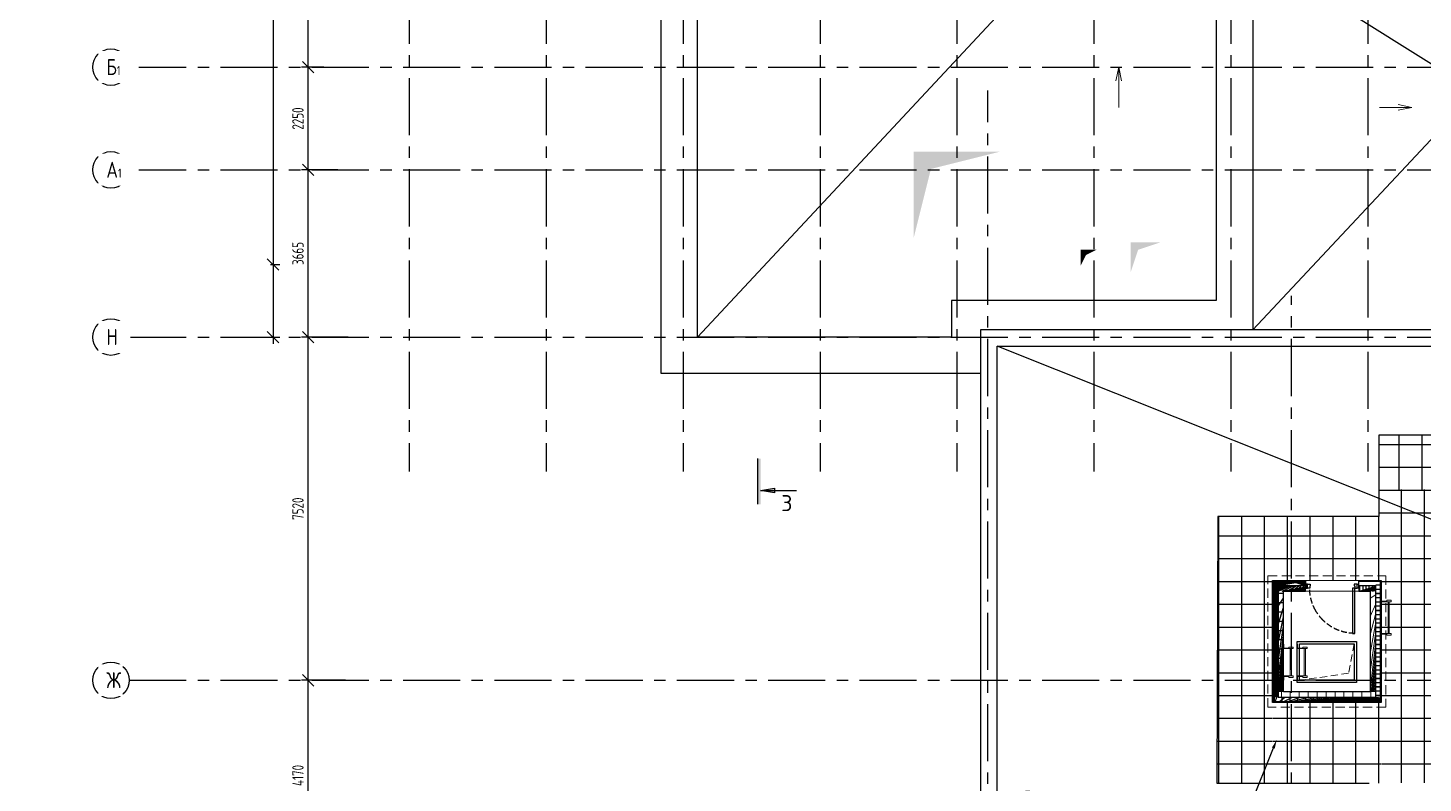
# Model space of a CAD drawing. Header units: millimetres. Extents: x -9318 to 9016603, y 0 to 838141.
# Drawn here: x 49049 to 79615, y 769320 to 785869 of the extents above; entities that cross this region are included whole.
import ezdxf
from ezdxf import colors
from ezdxf.entities.mleader import LeaderData, LeaderLine
from ezdxf.math import Vec2, Vec3

# ---------------------------------------------------------------- set-up
doc = ezdxf.new("R2010")
doc.units = ezdxf.units.MM
for name, pattern in [('ADSK_Скрыто', [6, 3, -3]), ('CENTER', [2, 1.25, -0.25, 0.25, -0.25]), ('DASHED', [19.049999999999997, 12.7, -6.35]), ('HIDDEN', [6, 4, -2]), ('HIDDEN2', [4.762499999999999, 3.175, -1.5875]), ('ГОСТ 2.303 4', [7, 5, -2, 0])]:
    doc.linetypes.add(name, pattern=pattern)
doc.layers.get('Defpoints').update_dxf_attribs({"color": 8})
for name, color, linetype, lineweight in [('АР_Оси размеры', 164, 'Continuous', 9), ('АР_Разрезы', 175, 'Continuous', 9), ('АР_тонкая линия', 250, 'Continuous', 0), ('Специальное оборудование', 7, 'Continuous', 9), ('Спринклеры', 7, 'Continuous', 18)]:
    doc.layers.add(name, color=color, linetype=linetype, lineweight=lineweight)
doc.styles.add('ISOCPEUR', font='isocpeur.ttf', dxfattribs={"width": 0.7})
doc.styles.add('ISOCPEUR_2', font='isocpeur.ttf', dxfattribs={"width": 0.9, "height": 300})
doc.styles.add('METRO-STYLE', font='isocpeur.ttf', dxfattribs={"width": 0.9, "oblique": 15})
doc.styles.add('ГОСТ 2.304', font='isocpeur.ttf', dxfattribs={"width": 0.7})
doc.dimstyles.new('СПДС', dxfattribs={"dimscale": 100, "dimtxt": 2.5, "dimasz": 2.5, "dimexe": 1.5, "dimexo": 0, "dimgap": 1, "dimtad": 1, "dimdec": 0, "dimrnd": 1, "dimtxsty": 'ГОСТ 2.304', "dimblk": 'OBLIQUE', "dimcen": 2.5, "dimdle": 1.5, "dimadec": 0, "dimazin": 2, "dimtfac": 0.75, "dimtdec": 0, "dimtmove": 1, "dimatfit": 3, "dimfxl": 1, "dimtolj": 1, "dimarcsym": 1})
pattern_1 = [(225, (8363120183.089279, 936893880.6422743), (132.5825214724777, -132.5825214724777), []), (225, (8363120094.700932, 936893880.6422743), (132.5825214724777, -132.5825214724777), [])]
pattern_2 = [(225, (8363120183.089279, 936894390.7724514), (132.5825214724777, -132.5825214724777), []), (225, (8363120094.700932, 936894390.7724514), (132.5825214724777, -132.5825214724777), [])]
pattern_3 = [(225, (8363120183.089279, 936893880.6422743), (53.03300858899106, -53.03300858899107), []), (315, (8363120183.089279, 936893880.6422743), (53.03300858899107, 53.03300858899105), [])]
pattern_4 = [(225, (8363120183.089279, 936894390.7724514), (53.03300858899106, -53.03300858899107), []), (315, (8363120183.089279, 936894390.7724514), (53.03300858899107, 53.03300858899105), [])]
pattern_5 = [(90, (405142.0303988762, 838739.4629186561), (-500.0000000000001, 0), []), (180, (405142.0303988762, 838739.4629186561), (-2.842170943040401e-14, -500), [])]

# ---------------------------------------------------------------- blocks, each defined once
blk = doc.blocks.new('_Oblique')
at = {"color": 8, "linetype": 'ByBlock', "lineweight": -2}
blk.add_line((-0.5, -0.5), (0.5, 0.5), dxfattribs=at)
blk = doc.blocks.new('*D1557')
at = {"color": 8, "lineweight": -2, "ltscale": 100, "transparency": 16777216}
for p, q in [((54418.78865526699, 827157.9568499507), (54418.788655267, 780532.3933846861)), ((54362.97856611785, 827007.9568499507), (54568.78865526699, 827007.9568499507)), ((54362.97856611785, 780682.3933846861), (54568.788655267, 780682.3933846861))]:
    blk.add_line(p, q, dxfattribs=at)
at = {"layer": 'Defpoints', "color": 0, "ltscale": 100, "transparency": 16777216}
for p in [(54362.97856611785, 827007.9568499507), (54362.97856611785, 780682.3933846861), (54418.788655267, 780682.3933846861)]:
    blk.add_point(p, dxfattribs=at)
at = {"color": 8, "lineweight": -2, "ltscale": 100, "transparency": 16777216, "xscale": 250, "yscale": 250, "zscale": 250}
for p, rotation in [((54418.78865526699, 827007.9568499507), 90), ((54418.788655267, 780682.3933846861), 270)]:
    blk.add_blockref('_Oblique', p, dxfattribs=dict(at, rotation=rotation))
at = {"color": 8, "ltscale": 100, "transparency": 16777216, "insert": (54193.78865526721, 803845.1751173183), "char_height": 250, "attachment_point": 5, "rotation": 90, "style": 'ГОСТ 2.304'}
blk.add_mtext('\\A1;46326', dxfattribs=at)
blk = doc.blocks.new('*D50')
at = {"layer": 'Defpoints', "color": 0, "ltscale": 100, "transparency": 16777216}
for p in [(-2087.683223600736, -57500.10154738443), (-1269.85976284626, -57500.10154738443), (-1737.848051448121, -61670.10154738443)]:
    blk.add_point(p, dxfattribs=at)
at = {"layer": 'АР_Оси размеры', "color": 0, "lineweight": -2, "ltscale": 100, "transparency": 16777216}
for p, q in [((-2087.683223600735, -61820.10154738443), (-2087.683223600736, -57350.10154738443)), ((-1269.85976284626, -57500.10154738443), (-2237.683223600736, -57500.10154738443)), ((-1737.848051448121, -61670.10154738443), (-2237.683223600735, -61670.10154738443))]:
    blk.add_line(p, q, dxfattribs=at)
at = {"layer": 'АР_Оси размеры', "color": 0, "lineweight": -2, "ltscale": 100, "transparency": 16777216, "xscale": 250, "yscale": 250, "zscale": 250}
for p, rotation in [((-2087.683223600736, -57500.10154738443), 90), ((-2087.683223600735, -61670.10154738443), 270)]:
    blk.add_blockref('_Oblique', p, dxfattribs=dict(at, rotation=rotation))
at = {"layer": 'АР_Оси размеры', "color": 0, "ltscale": 100, "transparency": 16777216, "insert": (-2312.683223600752, -59585.10154738442), "char_height": 250, "attachment_point": 5, "rotation": 90, "style": 'ГОСТ 2.304'}
blk.add_mtext('\\A1;4170', dxfattribs=at)
blk = doc.blocks.new('*D51')
at = {"layer": 'Defpoints', "color": 0, "ltscale": 100, "transparency": 16777216}
for p in [(-2087.68322360027, -49980.10154738443), (-1208.960777795641, -49980.10154738443), (-1269.85976284626, -57500.10154738443)]:
    blk.add_point(p, dxfattribs=at)
at = {"layer": 'АР_Оси размеры', "color": 0, "lineweight": -2, "ltscale": 100, "transparency": 16777216}
for p, q in [((-1208.960777795641, -49980.10154738443), (-2237.68322360027, -49980.10154738443)), ((-2087.683223600268, -57650.10154738443), (-2087.68322360027, -49830.10154738443)), ((-1269.85976284626, -57500.10154738443), (-2237.683223600268, -57500.10154738443))]:
    blk.add_line(p, q, dxfattribs=at)
at = {"layer": 'АР_Оси размеры', "color": 0, "lineweight": -2, "ltscale": 100, "transparency": 16777216, "xscale": 250, "yscale": 250, "zscale": 250}
for p, rotation in [((-2087.68322360027, -49980.10154738443), 90), ((-2087.683223600268, -57500.10154738443), 270)]:
    blk.add_blockref('_Oblique', p, dxfattribs=dict(at, rotation=rotation))
at = {"layer": 'АР_Оси размеры', "color": 0, "ltscale": 100, "transparency": 16777216, "insert": (-2312.683223600284, -53740.10154738442), "char_height": 250, "attachment_point": 5, "rotation": 90, "style": 'ГОСТ 2.304'}
blk.add_mtext('\\A1;7520', dxfattribs=at)
blk = doc.blocks.new('*D52')
at = {"layer": 'Defpoints', "color": 0, "ltscale": 100, "transparency": 16777216}
for p in [(-2087.683223599804, -46315.10154738442), (-1438.822291248246, -46315.10154738442), (-1208.960777795641, -49980.10154738443)]:
    blk.add_point(p, dxfattribs=at)
at = {"layer": 'АР_Оси размеры', "color": 0, "lineweight": -2, "ltscale": 100, "transparency": 16777216}
for p, q in [((-1438.822291248246, -46315.10154738442), (-2237.683223599804, -46315.10154738442)), ((-2087.683223599804, -50130.10154738443), (-2087.683223599804, -46165.10154738442)), ((-1208.960777795641, -49980.10154738443), (-2237.683223599804, -49980.10154738443))]:
    blk.add_line(p, q, dxfattribs=at)
at = {"layer": 'АР_Оси размеры', "color": 0, "lineweight": -2, "ltscale": 100, "transparency": 16777216, "xscale": 250, "yscale": 250, "zscale": 250}
for p, rotation in [((-2087.683223599804, -46315.10154738442), 90), ((-2087.683223599804, -49980.10154738443), 270)]:
    blk.add_blockref('_Oblique', p, dxfattribs=dict(at, rotation=rotation))
at = {"layer": 'АР_Оси размеры', "color": 0, "ltscale": 100, "transparency": 16777216, "insert": (-2312.683223599817, -48147.60154738442), "char_height": 250, "attachment_point": 5, "rotation": 90, "style": 'ГОСТ 2.304'}
blk.add_mtext('\\A1;3665', dxfattribs=at)
blk = doc.blocks.new('*D53')
at = {"layer": 'Defpoints', "color": 0, "ltscale": 100, "transparency": 16777216}
for p in [(-2087.683223599339, -44065.10154738442), (-1745.745900741663, -44065.10154738442), (-1438.822291248246, -46315.10154738442)]:
    blk.add_point(p, dxfattribs=at)
at = {"layer": 'АР_Оси размеры', "color": 0, "lineweight": -2, "ltscale": 100, "transparency": 16777216}
for p, q in [((-2087.683223599338, -46465.10154738442), (-2087.683223599339, -43915.10154738442)), ((-1745.745900741663, -44065.10154738442), (-2237.683223599339, -44065.10154738442)), ((-1438.822291248246, -46315.10154738442), (-2237.683223599338, -46315.10154738442))]:
    blk.add_line(p, q, dxfattribs=at)
at = {"layer": 'АР_Оси размеры', "color": 0, "lineweight": -2, "ltscale": 100, "transparency": 16777216, "xscale": 250, "yscale": 250, "zscale": 250}
for p, rotation in [((-2087.683223599339, -44065.10154738442), 90), ((-2087.683223599338, -46315.10154738442), 270)]:
    blk.add_blockref('_Oblique', p, dxfattribs=dict(at, rotation=rotation))
at = {"layer": 'АР_Оси размеры', "color": 0, "ltscale": 100, "transparency": 16777216, "insert": (-2312.683223599351, -45190.10154738441), "char_height": 250, "attachment_point": 5, "rotation": 90, "style": 'ГОСТ 2.304'}
blk.add_mtext('\\A1;2250', dxfattribs=at)
blk = doc.blocks.new('*D54')
at = {"layer": 'Defpoints', "color": 0, "ltscale": 100, "transparency": 16777216}
for p in [(-2087.683223598873, -41065.10154738442), (-1745.745900741663, -41065.10154738442), (-1745.745900741663, -44065.10154738442)]:
    blk.add_point(p, dxfattribs=at)
at = {"layer": 'АР_Оси размеры', "color": 0, "lineweight": -2, "ltscale": 100, "transparency": 16777216}
for p, q in [((-2087.683223598872, -44215.10154738442), (-2087.683223598873, -40915.10154738442)), ((-1745.745900741663, -41065.10154738442), (-2237.683223598873, -41065.10154738442)), ((-1745.745900741663, -44065.10154738442), (-2237.683223598872, -44065.10154738442))]:
    blk.add_line(p, q, dxfattribs=at)
at = {"layer": 'АР_Оси размеры', "color": 0, "lineweight": -2, "ltscale": 100, "transparency": 16777216, "xscale": 250, "yscale": 250, "zscale": 250}
for p, rotation in [((-2087.683223598873, -41065.10154738442), 90), ((-2087.683223598872, -44065.10154738442), 270)]:
    blk.add_blockref('_Oblique', p, dxfattribs=dict(at, rotation=rotation))
at = {"layer": 'АР_Оси размеры', "color": 0, "ltscale": 100, "transparency": 16777216, "insert": (-2312.683223598885, -42565.10154738441), "char_height": 250, "attachment_point": 5, "rotation": 90, "style": 'ГОСТ 2.304'}
blk.add_mtext('\\A1;3000', dxfattribs=at)
blk = doc.blocks.new('*D66')
at = {"layer": 'Defpoints', "color": 0, "ltscale": 100, "transparency": 16777216}
for p in [(-2914.055740833982, -2065.101547384403), (-2914.055740833982, -49980.10154738443), (-2858.245651687266, -49980.10154738443)]:
    blk.add_point(p, dxfattribs=at)
at = {"layer": 'АР_Оси размеры', "color": 0, "lineweight": -2, "ltscale": 100, "transparency": 16777216}
for p, q in [((-2914.055740833982, -2065.101547384403), (-2708.245651687277, -2065.101547384403)), ((-2858.245651687277, -1915.101547384403), (-2858.245651687266, -50130.10154738443)), ((-2914.055740833982, -49980.10154738443), (-2708.245651687266, -49980.10154738443))]:
    blk.add_line(p, q, dxfattribs=at)
at = {"layer": 'АР_Оси размеры', "color": 0, "lineweight": -2, "ltscale": 100, "transparency": 16777216, "xscale": 250, "yscale": 250, "zscale": 250}
for p, rotation in [((-2858.245651687277, -2065.101547384403), 90), ((-2858.245651687266, -49980.10154738443), 270)]:
    blk.add_blockref('_Oblique', p, dxfattribs=dict(at, rotation=rotation))
at = {"layer": 'АР_Оси размеры', "color": 0, "ltscale": 100, "transparency": 16777216, "insert": (-3083.245651687278, -26022.60154738441), "char_height": 250, "attachment_point": 5, "rotation": 90, "style": 'ГОСТ 2.304'}
blk.add_mtext('\\A1;47915', dxfattribs=at)
blk = doc.blocks.new('A$C6f2de472')
at = {"layer": 'АР_тонкая линия', "color": 8, "ltscale": 100}
for p, q in [((54.57592772785574, -74.7079406324774), (54.57592772785574, -576.5265344174259)), ((54.57592772785574, -576.5265344174259), (20.69524945132434, -407.2409241124988)), ((20.69524945132434, -407.2409241124988), (54.57592772785574, -576.5265344174259)), ((54.57592772785574, -576.5265344174259), (91.53404689393938, -404.1629426884465))]:
    blk.add_line(p, q, dxfattribs=at)
blk = doc.blocks.new('_DotSmall')
at = {"color": 8, "linetype": 'ByBlock', "const_width": 0.5}
blk.add_lwpolyline([(-0.0625, 0, 1), (0.0625, 0, 1)], format="xyb", close=True, dxfattribs=at)
blk = doc.blocks.new('A$C28161c4d')
at = {"layer": 'АР_тонкая линия', "color": 8, "ltscale": 100}
for p, q in [((-167.4813718264922, 158.3065138348902), (537.9767966398504, 158.306513834832)), ((537.9767966398504, 158.306513834832), (236.8797501942609, 220.5670446285221)), ((239.9076722751488, 98.27470205977443), (537.9767966398504, 158.306513834832))]:
    blk.add_line(p, q, dxfattribs=at)
blk = doc.blocks.new('LADDER_12760 - LADDER_12760-5164013-3_1 этаж')
at = {"layer": 'Специальное оборудование', "color": 8}
for p, q in [((25.00000000001089, 95.00000000009393), (-50.00000000000482, 95.00000000009395)), ((-50.00000000000482, 95.00000000009395), (-50.00000000000483, 88.00000000009472)), ((-50.00000000000484, 88.00000000009472), (17.99999999999474, 88.00000000009472)), ((-2.099747042905164e-11, 1.904017958923043e-13), (24.99999999995375, 1.904017958923043e-13)), ((-2.099747042905164e-11, -76.19999999999982), (-2.099747042905164e-11, 1.861177878481613e-13)), ((17.99999999999475, 88.00000000009472), (17.99999999999473, 1.184385922670117e-13)), ((25.00000000001073, 5.075939668586216e-14), (25.00000000001089, 95.00000000009393)), ((24.99999999995375, 1.861177878481613e-13), (24.99999999995375, -76.19999999999982)), ((575.0000000000002, 95.00000000009253), (575.0000000000007, -3.383959779057477e-13)), ((650.000000000001, 95.00000000009253), (575.0000000000002, 95.00000000009253)), ((574.9999999998712, 1.904017958923096e-13), (599.9999999998744, 1.904017958923096e-13)), ((574.9999999998712, -76.19999999999982), (574.9999999998712, 1.861177878481613e-13)), ((582.0000000000011, -4.39914771277472e-13), (582.0000000000011, 88.00000000009248)), ((582.0000000000011, 88.00000000009248), (650.000000000001, 88.00000000009248)), ((599.9999999998744, 1.861177878481613e-13), (599.9999999998744, -76.19999999999982)), ((650.000000000001, 88.00000000009248), (650.000000000001, 95.00000000009253)), ((24.99999999995375, -76.19999999999982), (-2.099747042905164e-11, -76.19999999999982)), ((24.9999999999913, -25.39999999999994), (575.0000000000036, -25.39999999999994)), ((575.0000000000036, -45.39999999999994), (24.99999999999127, -45.39999999999994)), ((599.9999999998744, -76.19999999999982), (574.9999999998712, -76.19999999999982))]:
    blk.add_line(p, q, dxfattribs=at)
blk = doc.blocks.new('дверь металл1_преобразован_в_статический_25')
at = {"color": 8}
for points in [[(0, 0), (20, -2.906988696383495e-15), (20.00000000000001, 69.99999999999727), (1.017446043734183e-14, 69.99999999999727)], [(60, -8.720966089150483e-15), (20, -2.906988696383495e-15), (20.00000000000001, 69.99999999999727), (70, 69.99999999999727), (70.00000000000003, 39.99999999999999), (60.00000000000001, 39.99999999999089)], [(59.99999999999358, -779.9999999999909), (60, 9.086226051640133e-12), (99.9999999999909, 9.080412074247366e-12), (99.99999999998815, -779.9999999999909)], [(840, -2.877703828499986e-12), (880, -2.883517805892753e-12), (880, 69.99999999999442), (830, 69.9999999999944), (830, 39.99999999999712), (840, 39.99999999998802)], [(900, -2.886424794589137e-12), (880, -2.883517805892753e-12), (880, 69.99999999999442), (900, 69.99999999999439)]]:
    blk.add_lwpolyline(points, close=True, dxfattribs=at)
at = {"color": 8, "linetype": 'ГОСТ 2.303 4', "ltscale": 20}
for centre, start, end in [((59.99999999996495, 1.432045261082039e-11), 330.0000000000001, 1.057255354117103e-12), ((59.99999999996845, 4.042872454068628e-11), 314.9999999999994, 329.9999999999988), ((59.99999999998931, 4.447217112182948e-11), 270.0000000000007, 315)]:
    blk.add_arc(centre, 780.0000000000351, start, end, dxfattribs=at)
blk = doc.blocks.new('A$C9b338701')
at = {"layer": 'Специальное оборудование', "color": 8}
for p, q in [((-95.28750000015134, 208.6161000001157), (-95.28750000015134, 217.5096000001067)), ((-95.28750000015134, 217.5096000001067), (-1.164153218269348e-10, 217.5096000001067)), ((-8.893500000122003, 208.6161000001157), (-95.28750000015134, 208.6161000001157)), ((0, 96.81209999999555), (-31.76249999995343, 96.81209999999555)), ((-31.76249999995343, 96.81209999999555), (-31.76249999995343, 0)), ((-31.76249999995343, 0), (0, 0)), ((-8.893500000122003, 96.81209999999555), (-8.893500000122003, 208.6161000001157)), ((-1.164153218269348e-10, 217.5096000001067), (-1.164153218269348e-10, 96.81209999999555)), ((0, 0), (0, 96.81209999999555)), ((598.7749999998487, 64.54140000000189), (-1.164153218269348e-10, 64.54140000000189)), ((-1.164153218269348e-10, 39.13139999999839), (598.7749999998487, 39.13139999999839)), ((598.7749999998487, 217.5096000001213), (694.0624999998836, 217.5096000001213)), ((598.7749999998487, 96.81209999999555), (598.7749999998487, 217.5096000001213)), ((630.5374999998603, 96.81209999999555), (598.7749999999069, 96.81209999999555)), ((598.7749999999069, 96.81209999999555), (598.7749999999069, 0)), ((598.7749999999069, 0), (630.5374999998603, 0)), ((694.0624999998836, 208.6161000001157), (607.6684999998542, 208.6161000001157)), ((607.6684999998542, 208.6161000001157), (607.6684999998542, 96.81209999999555)), ((630.5374999998603, 0), (630.5374999998603, 96.81209999999555)), ((694.0624999998836, 217.5096000001213), (694.0624999998836, 208.6161000001157))]:
    blk.add_line(p, q, dxfattribs=at)
blk = doc.blocks.new('232_Отверстие_Задание_на_отверстие_в_перекрытии_Спр_v3 - Тип1_1_ОВ-3243271-310_В_ОП_04__11_750')
at = {"layer": 'Спринклеры', "linetype": 'ADSK_Скрыто', "lineweight": 9}
blk.add_hatch(color=8, dxfattribs=at).paths.add_polyline_path([(-325.0000000000301, -325.0000000000301), (-162.5000000000324, 162.4999999999891), (324.9999999999261, 325.0000000000301), (-325.0000000000301, 325.0000000000301)])
blk = doc.blocks.new('232_Отверстие_Задание_на_отверстие_в_перекрытии_Спр_v3 - Тип1_1_ОВ-3243413-310_В_ОП_04__11_750')
at = {"layer": 'Спринклеры', "linetype": 'ADSK_Скрыто', "lineweight": 9}
blk.add_hatch(color=8, dxfattribs=at).paths.add_polyline_path([(-175.0000000000295, -175.0000000000295), (-58.33333333336338, 58.33333333332007), (174.9999999999342, 175.0000000000209), (-175.0000000000295, 175.0000000000209)])
blk = doc.blocks.new('232_Отверстие_Задание_на_отверстие_в_перекрытии_Спр_v3 - Тип1_1_ОВ-3243400-310_В_ОП_04__11_750')
at = {"layer": 'Спринклеры', "linetype": 'ADSK_Скрыто', "lineweight": 9}
blk.add_hatch(color=8, dxfattribs=at).paths.add_polyline_path([(-950.0000000000266, -950.000000000018), (-570.000000000035, 569.9999999999917), (949.9999999999313, 950.0000000000352), (-950.0000000000266, 950.0000000000352)])
blk = doc.blocks.new('A$C60573c2e')
at = {"layer": 'АР_Разрезы', "ltscale": 100}
h = blk.add_hatch(color=8, dxfattribs=at)
h.dxf.hatch_style = 1
h.paths.add_polyline_path([(7698.827694148058, -50577.88105162722), (7628.827694148058, -50577.88105162722), (7628.827694148058, -51577.88105162722), (7698.827694148058, -51577.88105162722)])
h.paths.add_polyline_path([(7999.277826836449, -51227.60302867857), (7698.827694148058, -51277.88105162722), (7999.277826836449, -51277.88105162722)])
h.paths.add_polyline_path([(7999.277826836449, -51277.88105162722), (7698.827694148058, -51277.88105162722), (7999.277826836449, -51328.15907457587)])
at = {"layer": 'АР_Разрезы', "color": 8, "lineweight": 25, "ltscale": 100}
for p, q in [((7628.827694148058, -50577.88105162722), (7628.827694148058, -51577.88105162722)), ((7698.827694148058, -51277.88105162722), (7999.277826836449, -51227.60302867857)), ((7999.277826836449, -51328.15907457587), (7698.827694148058, -51277.88105162722)), ((7999.277826836449, -51227.60302867857), (7999.277826836449, -51328.15907457587))]:
    blk.add_line(p, q, dxfattribs=at)
at = {"layer": 'АР_Разрезы', "color": 8, "lineweight": 25, "ltscale": 100, "elevation": -1e-10}
blk.add_lwpolyline([(7698.827694148058, -51277.88105162722), (8482.577694148058, -51277.88105162722)], dxfattribs=at)
at = {"layer": 'АР_Разрезы', "color": 8, "lineweight": 25, "ltscale": 100, "insert": (8148.827694148058, -51377.88105162722), "char_height": 350, "width": 583.3333333333333, "attachment_point": 1, "style": 'METRO-STYLE'}
blk.add_mtext('{\\Q0;\\W1;3}', dxfattribs=at)
blk = doc.blocks.new('A$C2a493afe')
at = {"layer": 'АР_Оси размеры', "color": 8, "ltscale": 100}
for base, p1, p2, picture, middle in [((-2858.245651687266, -49980.10154738443), (-2914.055740833981, -2065.101547384402), (-2914.055740833981, -49980.1015473844), '*D66', (-3083.245651687278, -26022.60154738441)), ((-2087.683223598873, -41065.10154738442), (-1745.745900741662, -44065.1015473844), (-1745.745900741662, -41065.1015473844), '*D54', (-2312.683223598885, -42565.10154738441)), ((-2087.683223599339, -44065.10154738442), (-1438.822291248245, -46315.1015473844), (-1745.745900741662, -44065.1015473844), '*D53', (-2312.683223599351, -45190.10154738441)), ((-2087.683223599804, -46315.10154738442), (-1208.960777795641, -49980.1015473844), (-1438.822291248245, -46315.1015473844), '*D52', (-2312.683223599817, -48147.60154738442)), ((-2087.68322360027, -49980.10154738443), (-1269.859762846259, -57500.1015473844), (-1208.960777795641, -49980.1015473844), '*D51', (-2312.683223600284, -53740.10154738442)), ((-2087.683223600736, -57500.10154738443), (-1737.84805144812, -61670.1015473844), (-1269.859762846259, -57500.1015473844), '*D50', (-2312.683223600752, -59585.10154738442))]:
    dim = blk.add_linear_dim(base=base, p1=p1, p2=p2, angle=90, dimstyle='СПДС', override={"dimclrd": 8, "dimclre": 8, "dimclrt": 8}, dxfattribs=at)
    dim.commit()
    dim.dimension.update_dxf_attribs({"geometry": picture, "text_midpoint": middle})

msp = doc.modelspace()

# ---------------------------------------------------------------- hatches: boundary and pattern name
at = {"ltscale": 120}
h = msp.add_hatch(dxfattribs=at)
h.set_pattern_fill('ANSI37', color=256, scale=4000, angle=45, double=1)
h.set_pattern_definition([(90, (405092.0303988762, 838739.4629186561), (-500.0000000000001, 0), []), (180, (405092.0303988762, 838739.4629186561), (-2.842170943040401e-14, -500), [])])
h.paths.add_polyline_path([(78652.26111934357, 775755.740759936), (78652.5745956283, 776954.4449138421), (117518.9955880765, 776954.4453461365), (117518.6821117918, 775755.7411922304)])
h = msp.add_hatch(dxfattribs=at)
h.set_pattern_fill('ANSI37', color=256, scale=4000, angle=45, double=1)
h.set_pattern_definition(pattern_5)
h.paths.add_polyline_path([(79897.98246052559, 775162.8790984171), (78652.41726633487, 775163.1925747017), (78652.418448637, 775755.8974138916), (79897.98364282772, 775755.5839376069)])
h = msp.add_hatch(dxfattribs=at)
h.set_pattern_fill('ANSI37', color=256, scale=4000, angle=45, double=1)
h.set_pattern_definition(pattern_5)
h.paths.add_polyline_path([(76311.48159276345, 769322.0681414974), (75113.79913441115, 769322.3816177822), (75116.8491894498, 775154.9757201438), (76314.5316478021, 775154.6622438591)])
h = msp.add_hatch(dxfattribs=at)
h.set_pattern_fill('ANSI37', color=256, scale=4000, angle=45, double=1)
h.set_pattern_definition(pattern_5)
h.paths.add_polyline_path([(78693.48078038171, 773762.9476622218), (76316.88264732738, 773763.2611385066), (76319.11548060388, 775163.0358365594), (78695.71361365821, 775162.7223602748)])
h = msp.add_hatch(dxfattribs=at)
h.set_pattern_fill('ANSI37', color=256, scale=4000, angle=45, double=1)
h.set_pattern_definition(pattern_5)
h.paths.add_polyline_path([(79898.76805536449, 769322.5609677036), (78701.08559701219, 769322.8744439883), (78704.13565205061, 775163.1925747017), (79901.8181104029, 775162.8790984171)])
h = msp.add_hatch()
h.set_pattern_fill('ANSI37', color=256, scale=600, angle=180)
h.set_pattern_definition(pattern_3)
h.paths.add_polyline_path([(76336.6832958206, 773743.0908985845), (76336.83926679916, 771202.8849743855), (76436.83926661056, 771202.8911144774), (76436.68329563225, 773743.0970386764)])
h = msp.add_hatch()
h.set_pattern_fill('ANSI37', color=256, scale=600, angle=180)
h.set_pattern_definition(pattern_4)
h.paths.add_polyline_path([(76436.7053580794, 773643.0212894914), (77036.69801699393, 773643.0532177842), (77036.69187690201, 773743.0532175956), (76436.69921798748, 773743.0212893029)])
h = msp.add_hatch()
h.set_pattern_fill('ANSI32', color=256, scale=500, angle=180, style=0)
h.set_pattern_definition(pattern_2)
h.paths.add_polyline_path([(77036.69126289291, 773643.0532101546), (76436.70234256168, 773643.0212816768), (76436.70971067203, 773523.021281903), (77036.69863100327, 773523.0532103808)])
h = msp.add_hatch()
h.set_pattern_fill('ANSI37', color=256, scale=600, angle=180)
h.set_pattern_definition(pattern_4)
h.paths.add_polyline_path([(78576.699323009, 773643.1526870875), (78206.7023390173, 773643.1256711337), (78206.69619892561, 773743.1256709453), (78576.69318291708, 773743.1526868992)])
h = msp.add_hatch()
h.set_pattern_fill('ANSI32', color=256, scale=500, angle=180, style=0)
h.set_pattern_definition(pattern_2)
h.paths.add_polyline_path([(78576.699323009, 773643.1526870875), (78576.70669111935, 773523.1526873139), (78206.70970780612, 773523.1146189292), (78206.702339696, 773643.114618703)])
h = msp.add_hatch()
h.set_pattern_fill('ANSI37', color=256, scale=600, angle=180)
h.set_pattern_definition(pattern_3)
h.paths.add_polyline_path([(78676.69619359565, 773743.2345775269), (78676.83926238818, 771203.0286525359), (78576.83926257654, 771203.022512444), (78576.69619378424, 773743.228437435)])
h = msp.add_hatch()
h.set_pattern_fill('ANSI32', color=256, scale=500, angle=180, style=0)
h.set_pattern_definition(pattern_1)
h.paths.add_polyline_path([(76556.7094219171, 773539.5593303938), (76436.70942214341, 773539.5519622836), (76436.83189850044, 771322.8911142512), (76556.83189827413, 771322.8984823615)])
at = {"lineweight": 5}
h = msp.add_hatch(dxfattribs=at)
h.set_pattern_fill('ANSI32', color=256, scale=500, angle=180, style=0)
h.set_pattern_definition(pattern_1)
h.paths.add_polyline_path([(78456.8318946925, 771323.0151441075), (78456.7102779483, 773524.0844125269), (78576.71027772222, 773524.0917806372), (78576.83189446642, 771323.0225122179)])
h = msp.add_hatch()
h.set_pattern_fill('ANSI37', color=256, scale=600, angle=180)
h.set_pattern_definition(pattern_3)
h.paths.add_polyline_path([(78676.84540247987, 771103.0286527245), (76336.84540689108, 771102.8849745741), (76336.83926679916, 771202.8849743855), (78676.83926238818, 771203.0286525359)])
h = msp.add_hatch(dxfattribs=at)
h.set_pattern_fill('ANSI32', color=256, scale=500, angle=180, style=0)
h.set_pattern_definition(pattern_1)
edge = h.paths.add_edge_path()
edge.add_line((76436.83926661056, 771202.8911144774), (78576.83926162287, 771203.022512444))
edge.add_line((76436.83189850044, 771322.8911142512), (76436.83926661068, 771202.8911144774))
edge.add_line((78576.83189446642, 771323.0225122179), (76436.83189945412, 771322.8911142513))
edge.add_line((78576.83926257654, 771203.022512444), (78576.83189446619, 771323.0225122178))
at = {"ltscale": 120}
h = msp.add_hatch(dxfattribs=at)
h.set_pattern_fill('ANSI37', color=256, scale=4000, angle=45, double=1)
h.set_pattern_definition(pattern_5)
h.paths.add_polyline_path([(78683.71998864762, 769320.5663470583), (76307.12185559352, 769320.8798233429), (76333.9674397977, 771082.2962270286), (78710.56557285204, 771081.982750744)])

# ---------------------------------------------------------------- linework, layer by layer
at = {"linetype": 'CENTER', "ltscale": 1000}
for p, q in [((57403.28957943898, 830770.4237864093), (57403.28957943898, 776151.3989434771)), ((60403.28957943898, 830770.4237864093), (60403.28957943898, 776151.3989434771)), ((63403.28957943874, 830770.4237864092), (63403.28957943874, 776151.3989434771)), ((66403.28957943874, 830770.4237864093), (66403.28957943874, 776151.3989434771)), ((69403.28957943874, 830770.4237864092), (69403.28957943874, 776151.3989434771)), ((72403.28957943874, 830770.4237864093), (72403.28957943874, 776151.3989434771)), ((75403.28957943874, 830770.4237864092), (75403.28957943874, 776151.3989434771)), ((78403.28957943874, 830770.4237864093), (78403.28957943874, 776151.3989434771)), ((51268.34037547815, 785007.9568499502), (134446.7424301973, 785007.9568499502)), ((70082.09591492335, 749801.6851785685), (70082.09591492335, 784496.9637050744)), ((51268.34037547815, 782757.9568499502), (134446.7424301973, 782757.9568499502)), ((76732.09591492335, 749801.6851785685), (76732.09591492335, 779995.5666873165)), ((51268.34037547815, 779092.9568499502), (134865.5053453927, 779092.9568499502)), ((51268.34037547815, 771572.9568499502), (134865.5053453927, 771572.9568499502))]:
    msp.add_line(p, q, dxfattribs=at)
at = {"ltscale": 100}
for p, q in [((75754.21809354727, 791995.5159769073), (63721.91313757957, 779092.9568499444)), ((75881.90786298574, 787542.9496148062), (80537.09403658612, 784617.2713131696))]:
    msp.add_line(p, q, dxfattribs=at)
msp.add_lwpolyline([(81271.91313757957, 787542.9568499505), (75881.90786298574, 787542.9496148062), (75881.9188488156, 779252.9607119998), (70300.00934044993, 779252.9546073425), (69922.09591492335, 779252.9543963609), (69922.09591492335, 778292.9568499579), (62921.91313757957, 778292.9568499427), (62921.91313757957, 802587.9568499502), (56982.0343069518, 802587.9568499499), (56982.03430695087, 815427.9568499502), (60491.81145264674, 815427.9568499505), (60491.81145264674, 815567.9568499502, -0.2153268967085074), (63090.69741179328, 821322.8971335922, -0.1503938414941028), (68842.03430695157, 823918.1797042552), (68982.03430695157, 823918.1797042552), (68982.0343069518, 827427.9568499502), (78822.03430695157, 827427.9568499505), (78822.0343069518, 824427.9568499502), (86982.03430695203, 824427.9568499502)], format="xyb", dxfattribs=at)
for points in [[(84402.03430695203, 793502.9902813355), (84402.0343069518, 788472.9568499502), (80471.91313757957, 788472.9568499502), (80471.91313757957, 788342.9557760904), (75081.90678912564, 788342.9485409447), (75081.91777495528, 779892.9599915609), (70836.47309604194, 779892.9553485288), (70300.00863287295, 779892.9547189096), (69282.03521291562, 779892.9535501132), (69282.03460893966, 779092.9568499562), (63721.91313757957, 779092.9568499444), (63721.91313757957, 803857.9568499507)], [(75881.9188488156, 779252.9607119998), (80537.0945735164, 784217.27131317)], [(132507.471775708, 751352.9559302153), (132507.471775708, 761382.9559302152), (126157.1017204849, 761382.9559302152), (126157.1017204849, 779252.9559302212), (115657.1017204828, 779252.9559302212), (115657.1017204851, 783217.9559301956), (80537.10172048514, 783217.9559302152), (80537.10172048397, 779252.9559302153), (69922.10175499832, 779252.9534766258), (69922.10172048514, 761382.9559302152), (63571.72056264337, 761382.9559302152), (63572.10789921391, 751352.9559396852)], [(63932.09399707313, 751712.9559396853), (63931.73446532106, 761022.9559302152), (70282.1017197899, 761022.9559302152), (70282.10175430309, 778892.9535598374), (80997.10172048514, 778892.9560134269), (80997.10172048514, 782757.9559302251), (115197.1017204861, 782757.955930206), (115197.101720484, 778892.9559302212), (125797.1017204849, 778892.9559302211), (125797.1017204849, 761022.9559302152), (132147.471775708, 761022.9559302152), (132147.471775708, 751712.9559302153)], [(84952.09591492242, 773502.7743915981), (80647.09591492335, 774757.6030069665), (70282.0959487413, 778892.9544795725)], [(78652.41785748606, 775163.0358365594), (78652.41785748606, 776954.4449138421), (117518.8446068948, 776954.4449138421), (117518.8273999421, 775163.0455633176), (117563.8273999421, 775163.0455633176)]]:
    msp.add_lwpolyline(points, dxfattribs=at)
for points in [[(75116.84663399332, 775164.3606479695), (75092.86156144436, 769322.1990842578), (78436.23107671947, 769320.0702376916)], [(78652.41785748606, 775163.0358365594), (75116.84663399332, 775164.3606479695)], [(78206.69496693462, 773763.1903688275), (78696.50728815654, 773763.2357939841), (78696.84663046082, 771083.0298807805), (76316.846634947, 771082.8837465934), (76316.8826474091, 773763.0896828441), (77036.69496863103, 773763.1351080006), (77036.70234139287, 773643.0593502466)], [(78206.69619495305, 773743.1903688653), (78676.69619359565, 773743.2345775269), (78676.84540247987, 771103.0286527245), (76336.84540689108, 771102.8849745741), (76336.69619800663, 773743.0908993765), (77036.69619664946, 773743.1351080382)], [(77036.70234139287, 773643.0593502466), (76436.70234256168, 773643.0212816768), (76436.83926661056, 771202.8911144774), (78576.83926257654, 771203.022512444), (78576.699323009, 773643.1526870875), (78206.702339696, 773643.114618703)], [(78206.702339696, 773643.114618703), (78206.70970780612, 773523.1146189292), (78456.70970686362, 773523.1453193887), (78456.8318946925, 771323.0151441075), (76556.83189827413, 771322.8984823615), (76556.70971044572, 773523.0286500133), (77036.70970950322, 773523.0593504728), (77036.70234139287, 773643.0593502466)], [(78206.702339696, 773643.114618703), (78206.69496693462, 773763.1903688275)]]:
    msp.add_lwpolyline(points)
at = {"linetype": 'HIDDEN', "lineweight": 5, "ltscale": 50}
msp.add_lwpolyline([(78796.96262558643, 770982.9964245727), (76216.98606213275, 770982.9172181074), (76216.82210952346, 773863.2453623774), (78796.79867297714, 773863.3245688428)], close=True, dxfattribs=at)
at = {"lineweight": 5, "ltscale": 100}
msp.add_lwpolyline([(77036.6949469482, 773523.0593576481), (78206.6949469482, 773523.0593576481), (78206.6949469482, 773763.1351079991), (77036.6949469482, 773763.1351079991)], close=True, dxfattribs=at)
at = {"ltscale": 75}
for points in [[(78156.81961507257, 771522.996752065), (76856.81961752311, 771522.9169308705), (76856.76435669605, 772422.9169291739), (78156.7643542455, 772422.9967503685)], [(78106.81654512067, 771572.9936819249), (76906.81654738286, 771572.9200008222), (76906.76742664771, 772372.9199993141), (78106.76742438576, 772372.9936804168)]]:
    msp.add_lwpolyline(points, close=True, dxfattribs=at)
at = {"linetype": 'DASHED', "lineweight": 15, "ltscale": 200}
msp.add_lwpolyline([(78106.81654512067, 771572.9936819249), (76906.81654738286, 771572.9200008222), (76906.76742664771, 772372.9199993141), (78106.76742438576, 772372.9936804168)], close=True, dxfattribs=at)
at = {"linetype": 'HIDDEN2', "lineweight": 15, "ltscale": 50}
msp.add_lwpolyline([(78106.76742438576, 772372.9936804168), (77983.80821190146, 771726.5387083157), (76906.81654738286, 771572.9200008222)], dxfattribs=at)
at = {"ltscale": 0.5}
for centre in [(50868.34037547838, 785007.9568499502), (50868.34037547815, 782757.9568499502), (50868.34037547815, 779092.9568499502), (50868.34037547815, 771572.9568499502)]:
    msp.add_circle(centre, 400, dxfattribs=at)

# ---------------------------------------------------------------- block references
at = {"ltscale": 100}
for name, p in [('A$C2a493afe', (57277.0343069518, 829073.0583973347)), ('A$C60573c2e', (57403.28957943898, 827007.9568499505)), ('A$C28161c4d', (78829.02697106474, 783969.194616662))]:
    msp.add_blockref(name, p, dxfattribs=at)
at = {"ltscale": 100, "xscale": 1.754367527776944, "yscale": 1.754367527776944, "zscale": 1.754367527776944, "rotation": 180}
msp.add_blockref('A$C6f2de472', (73047.16384039074, 783996.5174190665), dxfattribs=at)
for name, p in [('232_Отверстие_Задание_на_отверстие_в_перекрытии_Спр_v3 - Тип1_1_ОВ-3243400-310_В_ОП_04__11_750', (69403.31031815405, 782207.9685114567)), ('232_Отверстие_Задание_на_отверстие_в_перекрытии_Спр_v3 - Тип1_1_ОВ-3243413-310_В_ОП_04__11_750', (72288.33562836074, 780832.9848886144)), ('232_Отверстие_Задание_на_отверстие_в_перекрытии_Спр_v3 - Тип1_1_ОВ-3243271-310_В_ОП_04__11_750', (73533.26390093309, 780842.9685114567))]:
    msp.add_blockref(name, p)
at = {"ltscale": 75, "xscale": -1.2705, "yscale": 1.2705, "zscale": 1.2705}
msp.add_blockref('дверь металл1_преобразован_в_статический_25', (78197.36955744377, 773592.2985150671), dxfattribs=at)
at = {"xscale": -1.2705, "yscale": 1.2705, "zscale": 1.2705, "rotation": 90.00000000000024}
msp.add_blockref('LADDER_12760 - LADDER_12760-5164013-3_1 этаж', (78817.364647259, 773326.4557314509), dxfattribs=at)
at = {"lineweight": 30, "ltscale": 100, "rotation": 90}
for p in [(76769.88086087373, 771668.2448930435), (77074.27767817746, 771668.2448930435)]:
    msp.add_blockref('A$C9b338701', p, dxfattribs=at)

# ---------------------------------------------------------------- dimensions: what is measured, and where the dimension line sits
at = {"ltscale": 100}
dim = msp.add_linear_dim(base=(54418.788655267, 780682.3933846861), p1=(54362.97856611782, 827007.9568499502), p2=(54362.97856611782, 780682.3933846859), angle=90, dimstyle='СПДС', override={"dimclrd": 8, "dimclre": 8, "dimclrt": 8}, dxfattribs=at)
dim.commit()
dim.dimension.update_dxf_attribs({"geometry": '*D1557', "text_midpoint": (54193.78865526721, 803845.1751173183)})

# ---------------------------------------------------------------- leaders
at = {"lineweight": 5}
ml = msp.add_multileader_mtext('Standard', dxfattribs=at)
ml.set_content('Бетонная тротуарная плитка 500х500х50 с покрытием против скольжения повышенной морозостойкости ', color=8, style='ISOCPEUR_2')
ml.set_leader_properties(color=8)
ml.build(insert=Vec2(0, 0))
ml.multileader.update_dxf_attribs({"text_left_attachment_type": 6, "text_right_attachment_type": 6, "dogleg_length": 374.000000000014, "arrow_head_size": 200})
ctx = ml.context
ctx.base_point, ctx.char_height, ctx.arrow_head_size, ctx.landing_gap_size, ctx.plane_origin = Vec3(70841.84037547813, 768827.7766466188), 250, 200, 20, Vec3(86362.17443435476, 765973.7341162801)
ctx.left_attachment, ctx.right_attachment = 6, 6
notes = []
notes.append((ctx, [(1, (1, 1, 0), (75823.34037547815, 768827.7766466188), (-1, 0), 374.000000000014, [(0, [(76408.35145436833, 770269.2743915977)], 0, [])])]))
ctx.mtext.insert, ctx.mtext.width, ctx.mtext.flow_direction = Vec3(70861.84037547813, 769152.7766466188), 5515.858486356105, 5
for ctx, leaders in notes:
    for number, flags, end, landing, length, lines in leaders:
        leader = LeaderData()
        leader.index, (leader.has_last_leader_line, leader.has_dogleg_vector, leader.attachment_direction) = number, flags
        leader.last_leader_point, leader.dogleg_vector, leader.dogleg_length = Vec3(end), Vec3(landing), length
        for number, points, colour, breaks in lines:
            line = LeaderLine()
            line.index, line.vertices, line.color, line.breaks = number, Vec3.list(points), colors.encode_raw_color(colour), breaks
            leader.lines.append(line)
        ctx.leaders.append(leader)

# ---------------------------------------------------------------- next in the draw order: texts
at = {"char_height": 350, "attachment_point": 1, "line_spacing_factor": 1.149209049011902, "style": 'ГОСТ 2.304', "bg_fill": 2}
for s, insert, width in [('{\\W0.8;Б\\H0.57143x;1}', (50768.5197034392, 785185.7356673161), 528.820167331025), ('{\\W0.8;А\\H0.57143x;1}', (50768.51970343897, 782935.7356673161), 528.820167331025), ('{\\W0.8;Ж}', (50768.51970343897, 771750.7356673161), 178.2056409157813)]:
    msp.add_mtext(s, dxfattribs=dict(at, insert=insert, width=width))
at = {"insert": (50768.51970343897, 779270.7356673161), "char_height": 350, "attachment_point": 1, "line_spacing_factor": 1.149209049011902, "style": 'ГОСТ 2.304', "bg_fill": 2}
msp.add_mtext('{\\W0.8;Н}', dxfattribs=at)

# ---------------------------------------------------------------- next in the draw order: leaders
ml = msp.add_multileader_mtext('Standard')
ml.set_content('+13,200', color=8, style='ISOCPEUR')
ml.set_leader_properties(color=8, linetype='Continuous', lineweight=-1)
ml.set_arrow_properties(name='DOTSMALL')
ml.build(insert=Vec2(0, 0))
ml.multileader.update_dxf_attribs({"has_text_frame": 1, "text_left_attachment_type": 4, "text_right_attachment_type": 4, "dogleg_length": 100, "arrow_head_size": 180})
ctx = ml.context
ctx.base_point, ctx.char_height, ctx.arrow_head_size, ctx.landing_gap_size, ctx.plane_origin = Vec3(93068.62556947558, 826103.473130975), 250, 180, 50, Vec3(90907.41319940728, 825512.2275574898)
ctx.left_attachment, ctx.right_attachment = 4, 4
notes = []
notes.append((ctx, [(0, (0, 0, 0), (0, 0), (1, 0), 1, [])]))
ctx.mtext.insert, ctx.mtext.width, ctx.mtext.line_spacing_style, ctx.mtext.flow_direction = Vec3(93118.62556947558, 826436.8064643084), 852.6970314602484, 2, 5
ml = msp.add_multileader_mtext('Standard')
ml.set_content('+11,550', color=8, style='ISOCPEUR')
ml.set_leader_properties(color=8, linetype='Continuous', lineweight=-1)
ml.set_arrow_properties(name='DOTSMALL')
ml.build(insert=Vec2(0, 0))
ml.multileader.update_dxf_attribs({"has_text_frame": 1, "text_left_attachment_type": 4, "text_right_attachment_type": 4, "dogleg_length": 100, "arrow_head_size": 180})
ctx = ml.context
ctx.base_point, ctx.char_height, ctx.arrow_head_size, ctx.landing_gap_size, ctx.plane_origin = Vec3(88068.62556947558, 825358.473130975), 250, 180, 50, Vec3(85907.41319940728, 824767.2275574898)
ctx.left_attachment, ctx.right_attachment = 4, 4
notes.append((ctx, [(0, (0, 0, 0), (0, 0), (1, 0), 1, [])]))
ctx.mtext.insert, ctx.mtext.width, ctx.mtext.line_spacing_style, ctx.mtext.flow_direction = Vec3(88118.62556947558, 825691.8064643084), 852.6970314602484, 2, 5
for ctx, leaders in notes:
    for number, flags, end, landing, length, lines in leaders:
        leader = LeaderData()
        leader.index, (leader.has_last_leader_line, leader.has_dogleg_vector, leader.attachment_direction) = number, flags
        leader.last_leader_point, leader.dogleg_vector, leader.dogleg_length = Vec3(end), Vec3(landing), length
        for number, points, colour, breaks in lines:
            line = LeaderLine()
            line.index, line.vertices, line.color, line.breaks = number, Vec3.list(points), colors.encode_raw_color(colour), breaks
            leader.lines.append(line)
        ctx.leaders.append(leader)

doc.saveas('drawing.dxf')
